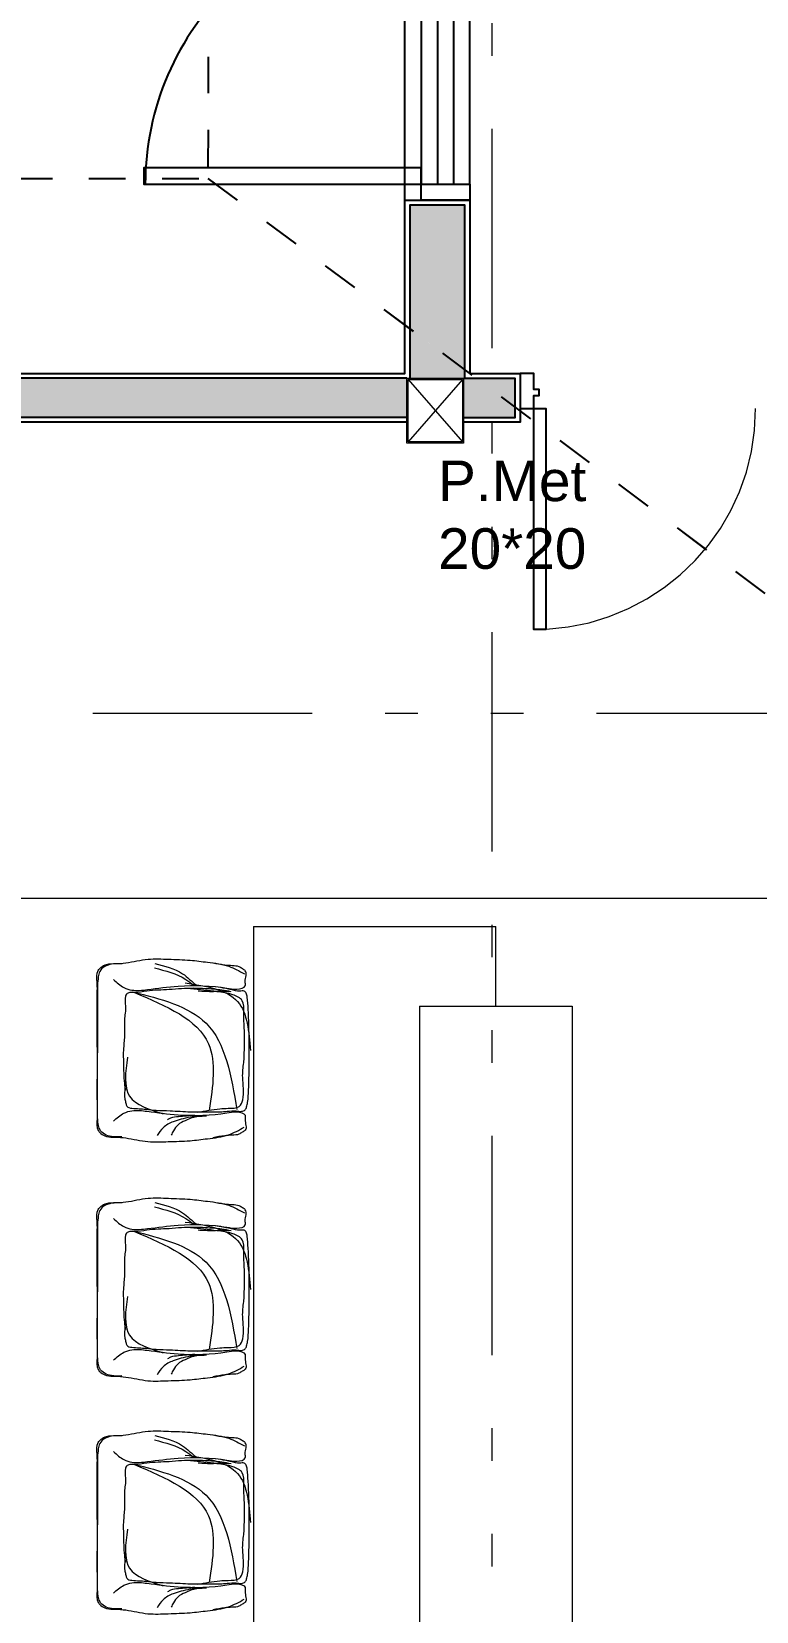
# Model space of a CAD drawing. Header units: metres. Extents: x 219 to 707, y -561 to -17.
# Drawn here: x 354.228 to 356.458, y -282.827 to -277.964 of the extents above; entities that cross this region are included whole.
import ezdxf

# ---------------------------------------------------------------- set-up
doc = ezdxf.new("R2010")
doc.units = ezdxf.units.M
for name, pattern in [('CYPE_RAYA', [0.225, 0.1125, -0.1125]), ('CYPE_RAYAPUNTOPUNTO', [0.45, 0.225, -0.075, 0, -0.075, 0, -0.075]), ('HIDDEN', [0.375, 0.25, -0.125]), ('HIDDEN2', [4.7625, 3.175, -1.5875])]:
    doc.linetypes.add(name, pattern=pattern)
for name, color, linetype in [('A-Aberturas', 2, 'Continuous'), ('A-Muros', 4, 'Continuous'), ('A-Proyección', 1, 'HIDDEN'), ('A-Revoques', 1, 'Continuous'), ('Dr Ejes en bloque', 4, 'Continuous'), ('TCOTA', 1, 'Continuous')]:
    doc.layers.add(name, color=color, linetype=linetype)
for name, color, linetype, lineweight in [('A-Equipamiento', 251, 'Continuous', 5), ('COTAS_REPLANTEO', 7, 'CYPE_RAYAPUNTOPUNTO', 0), ('PILAR_HORMIGON', 5, 'Continuous', 20)]:
    doc.layers.add(name, color=color, linetype=linetype, lineweight=lineweight)
doc.layers.add('M1-Muro Común 20', color=12, linetype='Continuous', transparency=0.5)
doc.styles.add('1-50', font='arial.ttf', dxfattribs={"width": 1.1, "height": 0.075})
doc.styles.get("Standard").update_dxf_attribs({"font": 'arial.ttf'})
doc.dimstyles.new('1-50', dxfattribs={"dimscale": 0, "dimtxt": 0.075, "dimasz": 0.05, "dimexe": 0, "dimexo": 0.025, "dimgap": 0.02, "dimtad": 1, "dimzin": 4, "dimdsep": 46, "dimtxsty": '1-50', "dimblk": 'ARCHTICK', "dimcen": 0.09, "dimclrd": 256, "dimclre": 8, "dimclrt": 2, "dimadec": 0, "dimazin": 3, "dimtfac": 1, "dimtofl": 0, "dimtmove": 2, "dimatfit": 3, "dimldrblk": 'OPEN90', "dimfxl": 1, "dimtolj": 1, "dimtzin": 0, "dimlwd": 18, "dimlwe": 18, "dimarcsym": 0})

# ---------------------------------------------------------------- blocks, each defined once
blk = doc.blocks.new('FFAFAA')
at = {"layer": 'PILAR_HORMIGON', "color": 1}
for p, q in [((354.7485, -234.896), (354.9405, -234.729)), ((354.7485, -234.729), (354.9405, -234.896))]:
    blk.add_line(p, q, dxfattribs=at)
at = {"layer": 'PILAR_HORMIGON', "color": 5}
blk.add_lwpolyline([(354.7445, -234.725), (354.9445, -234.725), (354.9445, -234.9), (354.7445, -234.9), (354.7445, -234.725)], dxfattribs=at)
blk.add_lwpolyline([(354.7485, -234.729), (354.9405, -234.729), (354.9405, -234.896), (354.7485, -234.896)], close=True, dxfattribs=at)
at = {"layer": 'PILAR_HORMIGON', "color": 1, "insert": (354.9979, -234.8038), "char_height": 0.125, "attachment_point": 1, "rotation": 90}
blk.add_mtext_dynamic_manual_height_columns('P.Met\\P20*20', width=0.013047, gutter_width=0.625, heights=[0], dxfattribs=at)
blk = doc.blocks.new('A$C2c186234')
at = {"layer": 'A-Proyección', "linetype": 'CYPE_RAYA'}
blk.add_lwpolyline([(-3.0369, 2.2498), (-0.0211, 0.0013), (1.9795, 0.0004), (1.9796, 0.5189), (5.6937, 0.5188), (5.6937, 5.0412), (0.4839, 5.0412), (0.4844, 4.4271), (-3.0303, 4.4244)], close=True, dxfattribs=at)
blk.add_lwpolyline([(-0.0199, -2.1668), (-0.0199, -3.6744), (-11.5028, -3.6749), (-11.5028, 2.2498), (-3.0369, 2.2498), (-0.0199, 0.0006), (-0.0199, -2.0143)], dxfattribs=at)
at = {"layer": 'PILAR_HORMIGON', "rotation": 270}
blk.add_blockref('FFAFAA', (232.4748, 356.3793), dxfattribs=at)
blk = doc.blocks.new('DSADADASDAS')
at = {"layer": 'COTAS_REPLANTEO', "ltscale": 3}
for p, q in [((129.9275, 125.9327, -0.525), (129.9275, 146.4778, -0.525)), ((110.0984, 134.1088, -0.525), (141.6696, 134.1088, -0.525))]:
    blk.add_line(p, q, dxfattribs=at)
blk = doc.blocks.new('_ArchTick')
at = {"color": 0, "linetype": 'ByBlock', "const_width": 0.15}
blk.add_lwpolyline([(-0.5, -0.5), (0.5, 0.5)], dxfattribs=at)
blk = doc.blocks.new('*D834')
at = {"layer": 'Defpoints', "color": 0, "transparency": 16777216}
for p in [(346.4898, -280.0618), (357.776, -280.0618), (357.776, -280.6309)]:
    blk.add_point(p, dxfattribs=at)
at = {"layer": 'TCOTA', "color": 8, "lineweight": 18, "transparency": 16777216}
for p, q in [((346.4898, -280.0868), (346.4898, -280.6309)), ((357.776, -280.0868), (357.776, -280.6309))]:
    blk.add_line(p, q, dxfattribs=at)
at = {"layer": 'TCOTA', "lineweight": 18, "transparency": 16777216}
blk.add_line((346.4898, -280.6309), (357.776, -280.6309), dxfattribs=at)
at = {"layer": 'TCOTA', "lineweight": 18, "transparency": 16777216, "xscale": 0.05, "yscale": 0.05, "zscale": 0.05, "rotation": 180}
blk.add_blockref('_ArchTick', (346.4898, -280.6309), dxfattribs=at)
at = {"layer": 'TCOTA', "lineweight": 18, "transparency": 16777216, "xscale": 0.05, "yscale": 0.05, "zscale": 0.05}
blk.add_blockref('_ArchTick', (357.776, -280.6309), dxfattribs=at)
at = {"layer": 'TCOTA', "color": 2, "transparency": 16777216, "insert": (352.1329, -280.5726), "char_height": 0.075, "attachment_point": 5, "style": '1-50'}
blk.add_mtext('\\A1;11.29', dxfattribs=at)
blk = doc.blocks.new('_Open90')
at = {"color": 0, "linetype": 'ByBlock', "lineweight": -2}
for p, q in [((0, 0), (-1, 0)), ((-0.5, 0.5), (0, 0)), ((0, 0), (-0.5, -0.5))]:
    blk.add_line(p, q, dxfattribs=at)

msp = doc.modelspace()

# ---------------------------------------------------------------- hatches: boundary and pattern name
at = {"layer": 'M1-Muro Común 20', "transparency": 33554687}
h = msp.add_hatch(color=256, dxfattribs=at)
h.dxf.hatch_style = 1
h.paths.add_polyline_path([(355.3823, -279.0306), (352.3823, -279.0306), (352.3823, -279.1505), (355.3823, -279.1506)])
h.paths.add_polyline_path([(355.7159, -279.0312), (355.5573, -279.0305), (355.5573, -279.1513), (355.7159, -279.151)])
h.paths.add_polyline_path([(355.5613, -278.498), (355.3913, -278.498), (355.3913, -278.8783), (355.5613, -279.005)])
h.paths.add_polyline_path([(355.5573, -279.0305), (355.5613, -279.0312), (355.5613, -279.0051), (355.3913, -278.8783), (355.3913, -279.0305)])

# ---------------------------------------------------------------- linework, layer by layer
at = {"layer": 'A-Aberturas', "color": 1}
msp.add_line((355.3763, -278.483), (355.3759, -276.683), dxfattribs=at)
msp.add_lwpolyline([(355.4264, -278.433), (355.5764, -278.433), (355.5764, -276.733), (355.4264, -276.733)], close=True, dxfattribs=at)
at = {"layer": 'A-Aberturas'}
for points in [[(355.4764, -276.733), (355.4764, -278.433)], [(355.5264, -276.733), (355.5264, -278.433)], [(355.4264, -278.433), (355.5764, -278.433), (355.5764, -278.483), (355.4264, -278.483), (355.4264, -278.433)]]:
    msp.add_lwpolyline(points, dxfattribs=at)
msp.add_lwpolyline([(355.4264, -278.383), (354.5738, -278.383), (354.5738, -278.433), (355.4264, -278.433)], close=True, dxfattribs=at)
at = {"layer": 'A-Aberturas', "elevation": 0}
msp.add_lwpolyline([(355.7309, -279.1152), (355.7309, -279.1242), (355.7737, -279.1242), (355.7737, -279.0837), (355.7894, -279.0837), (355.7894, -279.0657), (355.7737, -279.0657), (355.7737, -279.0162), (355.7309, -279.0162), (355.7309, -279.0252)], dxfattribs=at)
msp.add_lwpolyline([(355.7737, -279.1242), (355.8097, -279.1242), (355.8097, -279.8039), (355.7737, -279.8039)], close=True, dxfattribs=at)
at = {"layer": 'A-Aberturas', "color": 1}
msp.add_arc((355.4264, -278.433), 0.8485, 86.6219, 180, dxfattribs=at)
at = {"layer": 'A-Aberturas', "linetype": 'HIDDEN2', "lineweight": 0}
msp.add_arc((355.7759, -279.1242, 0), 0.6797, 273.037, 0, dxfattribs=at)
at = {"layer": 'A-Equipamiento'}
for p, q in [((354.9113, -280.7183, 0), (355.6563, -280.7183, 0)), ((354.9113, -280.7183, 0), (354.9113, -283.7154, 0)), ((355.6563, -280.9635, 0), (355.6563, -280.7183, 0)), ((355.4213, -280.9635, 0), (355.4213, -283.5055, 0)), ((355.4213, -280.9635, 0), (355.8913, -280.9635, 0)), ((355.8913, -280.9635, 0), (355.8913, -283.5055, 0))]:
    msp.add_line(p, q, dxfattribs=at)
for points in [[(354.506, -281.3659, 0), (354.4735, -281.3647, 0), (354.4527, -281.3577, 0), (354.4376, -281.3426, 0), (354.433, -281.3262, 0), (354.4307, -281.2995, 0), (354.4307, -281.2587, 0), (354.4308, -281.1399, 0), (354.4298, -281.0281, 0), (354.4298, -280.9408, 0), (354.4299, -280.8895, 0), (354.4334, -280.8534, 0), (354.4415, -280.8441, 0), (354.459, -280.8348, 0), (354.4868, -280.8325, 0), (354.5181, -280.8302, 0), (354.5866, -280.819, 0), (354.6493, -280.819, 0), (354.716, -280.8221, 0), (354.7697, -280.8283, 0), (354.8348, -280.8407, 0), (354.8827, -280.8639, 0)], [(354.5065, -280.8334, 0), (354.474, -280.8346, 0), (354.4531, -280.8415, 0), (354.438, -280.8567, 0), (354.4334, -280.873, 0), (354.431, -280.8997, 0), (354.431, -280.9405, 0), (354.4309, -281.0593, 0), (354.4296, -281.1711, 0), (354.4295, -281.2584, 0), (354.4295, -281.3097, 0), (354.4329, -281.3458, 0), (354.4411, -281.3551, 0), (354.4585, -281.3644, 0), (354.4863, -281.3668, 0), (354.5176, -281.3692, 0), (354.5861, -281.3805, 0), (354.6488, -281.3806, 0), (354.7155, -281.3776, 0), (354.7692, -281.3715, 0), (354.8343, -281.3593, 0), (354.8822, -281.3361, 0)], [(354.4803, -280.8817, 0), (354.5124, -280.9063, 0), (354.5369, -280.914, 0), (354.5843, -280.9125, 0), (354.6791, -280.9019, 0), (354.8289, -280.9082, 0), (354.8594, -280.9113, 0), (354.8854, -280.9005, 0), (354.8854, -280.8883, 0), (354.8855, -280.8545, 0), (354.8769, -280.8485, 0), (354.8666, -280.8425, 0), (354.8457, -280.8391, 0), (354.8228, -280.8376, 0), (354.7861, -280.8309, 0)], [(354.6059, -280.8458, 0), (354.7026, -280.8811, 0), (354.7262, -280.8985, 0)], [(354.6073, -280.8325, 0), (354.6924, -280.8636, 0), (354.7349, -280.9009, 0)], [(354.8426, -280.919, 0), (354.8136, -280.9144, 0), (354.7631, -280.9097, 0), (354.6897, -280.9097, 0), (354.6515, -280.9127, 0), (354.5827, -280.9172, 0), (354.5445, -280.9218, 0), (354.5308, -280.9218, 0), (354.52, -280.9264, 0), (354.517, -280.9325, 0), (354.517, -280.9632, 0), (354.5139, -281.0061, 0), (354.5138, -281.0552, 0), (354.5107, -281.0982, 0), (354.5107, -281.1381, 0), (354.5137, -281.201, 0), (354.5167, -281.2225, 0)], [(354.5389, -280.9194, 0), (354.7647, -281.0159, 0), (354.8593, -281.2819, 0)], [(354.5449, -280.9216, 0), (354.7723, -281.0792, 0), (354.7748, -281.2842, 0)], [(354.7009, -280.8922, 0), (354.8621, -280.9493, 0), (354.9013, -281.1002, 0)], [(354.7387, -281.2898, 0), (354.8071, -281.2795, 0), (354.8331, -281.278, 0), (354.8667, -281.2719, 0), (354.8775, -281.2519, 0), (354.8775, -281.1829, 0), (354.8806, -281.1369, 0), (354.8823, -281.028, 0), (354.8808, -280.982, 0), (354.8762, -280.9467, 0), (354.8472, -280.9282, 0), (354.7983, -280.919, 0), (354.7173, -280.9097, 0)], [(354.523, -281.121, 0), (354.5296, -281.2404, 0), (354.6333, -281.2947, 0)], [(354.4799, -281.3175, 0), (354.5121, -281.293, 0), (354.5365, -281.2854, 0), (354.5839, -281.287, 0), (354.6787, -281.2978, 0), (354.8285, -281.2918, 0), (354.8591, -281.2887, 0), (354.8851, -281.2995, 0), (354.885, -281.3118, 0), (354.885, -281.3455, 0), (354.8764, -281.3515, 0), (354.8661, -281.3575, 0), (354.8453, -281.3608, 0), (354.8223, -281.3623, 0), (354.7856, -281.3689, 0)], [(354.7658, -281.3025, 0), (354.7154, -281.3055, 0), (354.6878, -281.3116, 0), (354.6634, -281.3192, 0), (354.6328, -281.3376, 0), (354.6144, -281.3621, 0)], [(354.7291, -281.2994, 0), (354.6802, -281.3039, 0), (354.6557, -281.3085, 0), (354.6466, -281.3131, 0)], [(354.7551, -281.3009, 0), (354.7184, -281.3086, 0), (354.7001, -281.3162, 0), (354.6787, -281.3285, 0), (354.6649, -281.3469, 0), (354.6572, -281.3607, 0)], [(354.506, -282.1018, 0), (354.4735, -282.1006, 0), (354.4527, -282.0935, 0), (354.4376, -282.0784, 0), (354.433, -282.0621, 0), (354.4307, -282.0353, 0), (354.4307, -281.9945, 0), (354.4308, -281.8757, 0), (354.4298, -281.7639, 0), (354.4298, -281.6766, 0), (354.4299, -281.6254, 0), (354.4334, -281.5893, 0), (354.4415, -281.5799, 0), (354.459, -281.5706, 0), (354.4868, -281.5683, 0), (354.5181, -281.566, 0), (354.5866, -281.5548, 0), (354.6493, -281.5549, 0), (354.716, -281.558, 0), (354.7697, -281.5642, 0), (354.8348, -281.5765, 0), (354.8827, -281.5998, 0)], [(354.5065, -281.5693, 0), (354.474, -281.5704, 0), (354.4531, -281.5774, 0), (354.438, -281.5925, 0), (354.4334, -281.6088, 0), (354.431, -281.6356, 0), (354.431, -281.6763, 0), (354.4309, -281.7951, 0), (354.4296, -281.9069, 0), (354.4295, -281.9943, 0), (354.4295, -282.0455, 0), (354.4329, -282.0816, 0), (354.4411, -282.091, 0), (354.4585, -282.1003, 0), (354.4863, -282.1026, 0), (354.5176, -282.105, 0), (354.5861, -282.1164, 0), (354.6488, -282.1164, 0), (354.7155, -282.1134, 0), (354.7692, -282.1073, 0), (354.8343, -282.0951, 0), (354.8822, -282.0719, 0)], [(354.4803, -281.6176, 0), (354.5124, -281.6422, 0), (354.5369, -281.6499, 0), (354.5843, -281.6484, 0), (354.6791, -281.6377, 0), (354.8289, -281.644, 0), (354.8594, -281.6471, 0), (354.8854, -281.6364, 0), (354.8854, -281.6241, 0), (354.8855, -281.5904, 0), (354.8769, -281.5843, 0), (354.8666, -281.5783, 0), (354.8457, -281.575, 0), (354.8228, -281.5734, 0), (354.7861, -281.5668, 0)], [(354.6059, -281.5816, 0), (354.7026, -281.617, 0), (354.7262, -281.6344, 0)], [(354.6073, -281.5683, 0), (354.6924, -281.5995, 0), (354.7349, -281.6368, 0)], [(354.8426, -281.6549, 0), (354.8136, -281.6502, 0), (354.7631, -281.6456, 0), (354.6897, -281.6455, 0), (354.6515, -281.6485, 0), (354.5827, -281.6531, 0), (354.5445, -281.6576, 0), (354.5308, -281.6576, 0), (354.52, -281.6622, 0), (354.517, -281.6684, 0), (354.517, -281.699, 0), (354.5139, -281.742, 0), (354.5138, -281.7911, 0), (354.5107, -281.834, 0), (354.5107, -281.8739, 0), (354.5137, -281.9368, 0), (354.5167, -281.9583, 0)], [(354.5389, -281.6553, 0), (354.7647, -281.7518, 0), (354.8593, -282.0177, 0)], [(354.7009, -281.6281, 0), (354.8621, -281.6852, 0), (354.9013, -281.836, 0)], [(354.7387, -282.0256, 0), (354.8071, -282.0153, 0), (354.8331, -282.0138, 0), (354.8667, -282.0077, 0), (354.8775, -281.9878, 0), (354.8775, -281.9188, 0), (354.8806, -281.8727, 0), (354.8823, -281.7638, 0), (354.8808, -281.7178, 0), (354.8762, -281.6825, 0), (354.8472, -281.6641, 0), (354.7983, -281.6548, 0), (354.7173, -281.6455, 0)], [(354.5449, -281.6575, 0), (354.7723, -281.8151, 0), (354.7748, -282.02, 0)], [(354.523, -281.8568, 0), (354.5296, -281.9762, 0), (354.6333, -282.0306, 0)], [(354.4799, -282.0534, 0), (354.5121, -282.0289, 0), (354.5365, -282.0212, 0), (354.5839, -282.0228, 0), (354.6787, -282.0336, 0), (354.8285, -282.0276, 0), (354.8591, -282.0246, 0), (354.8851, -282.0353, 0), (354.885, -282.0476, 0), (354.885, -282.0814, 0), (354.8764, -282.0874, 0), (354.8661, -282.0934, 0), (354.8453, -282.0967, 0), (354.8223, -282.0982, 0), (354.7856, -282.1048, 0)], [(354.7658, -282.0383, 0), (354.7154, -282.0413, 0), (354.6878, -282.0474, 0), (354.6634, -282.0551, 0), (354.6328, -282.0735, 0), (354.6144, -282.098, 0)], [(354.7291, -282.0352, 0), (354.6802, -282.0398, 0), (354.6557, -282.0443, 0), (354.6466, -282.0489, 0)], [(354.7551, -282.0368, 0), (354.7184, -282.0444, 0), (354.7001, -282.052, 0), (354.6787, -282.0643, 0), (354.6649, -282.0827, 0), (354.6572, -282.0965, 0)], [(354.5065, -282.2864, 0), (354.474, -282.2875, 0), (354.4531, -282.2945, 0), (354.438, -282.3096, 0), (354.4334, -282.3259, 0), (354.431, -282.3527, 0), (354.431, -282.3934, 0), (354.4309, -282.5122, 0), (354.4296, -282.624, 0), (354.4295, -282.7114, 0), (354.4295, -282.7626, 0), (354.4329, -282.7987, 0), (354.4411, -282.8081, 0), (354.4585, -282.8174, 0), (354.4863, -282.8198, 0), (354.5176, -282.8221, 0), (354.5861, -282.8335, 0), (354.6488, -282.8335, 0), (354.7155, -282.8305, 0), (354.7692, -282.8245, 0), (354.8343, -282.8122, 0), (354.8822, -282.7891, 0)], [(354.506, -282.8189, 0), (354.4735, -282.8177, 0), (354.4527, -282.8107, 0), (354.4376, -282.7955, 0), (354.433, -282.7792, 0), (354.4307, -282.7524, 0), (354.4307, -282.7116, 0), (354.4308, -282.5929, 0), (354.4298, -282.4811, 0), (354.4298, -282.3937, 0), (354.4299, -282.3425, 0), (354.4334, -282.3064, 0), (354.4415, -282.2971, 0), (354.459, -282.2878, 0), (354.4868, -282.2855, 0), (354.5181, -282.2832, 0), (354.5866, -282.2719, 0), (354.6493, -282.272, 0), (354.716, -282.2751, 0), (354.7697, -282.2813, 0), (354.8348, -282.2936, 0), (354.8827, -282.3169, 0)], [(354.4803, -282.3347, 0), (354.5124, -282.3593, 0), (354.5369, -282.367, 0), (354.5843, -282.3655, 0), (354.6791, -282.3548, 0), (354.8289, -282.3611, 0), (354.8594, -282.3642, 0), (354.8854, -282.3535, 0), (354.8854, -282.3412, 0), (354.8855, -282.3075, 0), (354.8769, -282.3014, 0), (354.8666, -282.2954, 0), (354.8457, -282.2921, 0), (354.8228, -282.2905, 0), (354.7861, -282.2839, 0)], [(354.6073, -282.2854, 0), (354.6924, -282.3166, 0), (354.7349, -282.3539, 0)], [(354.6059, -282.2988, 0), (354.7026, -282.3341, 0), (354.7262, -282.3515, 0)], [(354.8426, -282.372, 0), (354.8136, -282.3673, 0), (354.7631, -282.3627, 0), (354.6897, -282.3626, 0), (354.6515, -282.3657, 0), (354.5827, -282.3702, 0), (354.5445, -282.3748, 0), (354.5308, -282.3747, 0), (354.52, -282.3793, 0), (354.517, -282.3855, 0), (354.517, -282.4162, 0), (354.5139, -282.4591, 0), (354.5138, -282.5082, 0), (354.5107, -282.5511, 0), (354.5107, -282.591, 0), (354.5137, -282.6539, 0), (354.5167, -282.6754, 0)], [(354.5389, -282.3724, 0), (354.7647, -282.4689, 0), (354.8593, -282.7348, 0)], [(354.5449, -282.3746, 0), (354.7723, -282.5322, 0), (354.7748, -282.7371, 0)], [(354.7009, -282.3452, 0), (354.8621, -282.4023, 0), (354.9013, -282.5532, 0)], [(354.7387, -282.7427, 0), (354.8071, -282.7324, 0), (354.8331, -282.7309, 0), (354.8667, -282.7248, 0), (354.8775, -282.7049, 0), (354.8775, -282.6359, 0), (354.8806, -282.5898, 0), (354.8823, -282.4809, 0), (354.8808, -282.4349, 0), (354.8762, -282.3996, 0), (354.8472, -282.3812, 0), (354.7983, -282.3719, 0), (354.7173, -282.3626, 0)], [(354.523, -282.5739, 0), (354.5296, -282.6933, 0), (354.6333, -282.7477, 0)], [(354.4799, -282.7705, 0), (354.5121, -282.746, 0), (354.5365, -282.7383, 0), (354.5839, -282.7399, 0), (354.6787, -282.7507, 0), (354.8285, -282.7447, 0), (354.8591, -282.7417, 0), (354.8851, -282.7525, 0), (354.885, -282.7647, 0), (354.885, -282.7985, 0), (354.8764, -282.8045, 0), (354.8661, -282.8105, 0), (354.8453, -282.8138, 0), (354.8223, -282.8153, 0), (354.7856, -282.8219, 0)], [(354.7658, -282.7554, 0), (354.7154, -282.7584, 0), (354.6878, -282.7645, 0), (354.6634, -282.7722, 0), (354.6328, -282.7906, 0), (354.6144, -282.8151, 0)], [(354.7291, -282.7523, 0), (354.6802, -282.7569, 0), (354.6557, -282.7614, 0), (354.6466, -282.766, 0)], [(354.7551, -282.7539, 0), (354.7184, -282.7615, 0), (354.7001, -282.7692, 0), (354.6787, -282.7814, 0), (354.6649, -282.7998, 0), (354.6572, -282.8136, 0)]]:
    msp.add_spline(points, degree=3, dxfattribs=at)
at = {"layer": 'A-Equipamiento', "start_tangent": (-0.000942, -1), "end_tangent": (-0.998397, 0.056605)}
for points in [[(354.5152, -281.1933, 0), (354.5152, -281.2117, 0), (354.5152, -281.2501, 0), (354.5182, -281.2623, 0), (354.5212, -281.2716, 0), (354.5365, -281.2777, 0), (354.5595, -281.2793, 0), (354.5793, -281.2808, 0), (354.6114, -281.2839, 0), (354.6542, -281.2855, 0), (354.7169, -281.2886, 0), (354.7521, -281.2886, 0), (354.7857, -281.2887, 0), (354.83, -281.2872, 0), (354.8576, -281.2857, 0), (354.8744, -281.2872, 0), (354.8851, -281.2826, 0), (354.8897, -281.2734, 0), (354.8927, -281.2596, 0), (354.8958, -281.2213, 0), (354.8974, -281.1492, 0), (354.8975, -281.0725, 0), (354.8945, -280.9728, 0), (354.8915, -280.9359, 0), (354.8885, -280.9237, 0), (354.8824, -280.9175, 0), (354.8686, -280.9175, 0), (354.8423, -280.9127, 0), (354.8256, -280.9095, 0), (354.7941, -280.9039, 0)], [(354.5152, -281.9291, 0), (354.5152, -281.9476, 0), (354.5152, -281.9859, 0), (354.5182, -281.9982, 0), (354.5212, -282.0074, 0), (354.5365, -282.0135, 0), (354.5595, -282.0151, 0), (354.5793, -282.0167, 0), (354.6114, -282.0197, 0), (354.6542, -282.0213, 0), (354.7169, -282.0245, 0), (354.7521, -282.0245, 0), (354.7857, -282.0245, 0), (354.83, -282.023, 0), (354.8576, -282.0215, 0), (354.8744, -282.0231, 0), (354.8851, -282.0185, 0), (354.8897, -282.0093, 0), (354.8927, -281.9955, 0), (354.8958, -281.9571, 0), (354.8974, -281.885, 0), (354.8975, -281.8083, 0), (354.8945, -281.7086, 0), (354.8915, -281.6718, 0), (354.8885, -281.6595, 0), (354.8824, -281.6534, 0), (354.8686, -281.6533, 0), (354.8423, -281.6485, 0), (354.8256, -281.6454, 0), (354.7941, -281.6397, 0)], [(354.5152, -282.6463, 0), (354.5152, -282.6647, 0), (354.5152, -282.703, 0), (354.5182, -282.7153, 0), (354.5212, -282.7245, 0), (354.5365, -282.7307, 0), (354.5595, -282.7322, 0), (354.5793, -282.7338, 0), (354.6114, -282.7369, 0), (354.6542, -282.7384, 0), (354.7169, -282.7416, 0), (354.7521, -282.7416, 0), (354.7857, -282.7416, 0), (354.83, -282.7401, 0), (354.8576, -282.7386, 0), (354.8744, -282.7402, 0), (354.8851, -282.7356, 0), (354.8897, -282.7264, 0), (354.8927, -282.7126, 0), (354.8958, -282.6742, 0), (354.8974, -282.6021, 0), (354.8975, -282.5254, 0), (354.8945, -282.4257, 0), (354.8915, -282.3889, 0), (354.8885, -282.3766, 0), (354.8824, -282.3705, 0), (354.8686, -282.3705, 0), (354.8423, -282.3656, 0), (354.8256, -282.3625, 0), (354.7941, -282.3568, 0)]]:
    msp.add_spline(points, degree=3, dxfattribs=at)
at = {"layer": 'A-Equipamiento'}
for points in [[(354.8379, -280.9194, 0), (354.8217, -280.917, 0), (354.788, -280.9202, 0), (354.7559, -280.9183, 0), (354.7402, -280.9174, 0)], [(354.8379, -281.6552, 0), (354.8217, -281.6528, 0), (354.788, -281.6561, 0), (354.7559, -281.6542, 0), (354.7402, -281.6532, 0)], [(354.8379, -282.3723, 0), (354.8217, -282.3699, 0), (354.788, -282.3732, 0), (354.7559, -282.3713, 0), (354.7402, -282.3703, 0)]]:
    msp.add_open_spline(points, degree=3, knots=[61.552032, 61.552032, 61.552032, 61.552032, 69.026817, 76.133616, 76.133616, 76.133616, 76.133616], dxfattribs=at)
at = {"layer": 'A-Muros'}
for points in [[(355.5573, -279.1513), (355.7159, -279.1513), (355.7159, -279.0312), (355.5613, -279.0312), (355.5613, -278.498), (355.3913, -278.498), (355.3913, -279.0305)], [(355.3823, -279.0306), (352.3823, -279.0306), (352.3823, -279.1505), (355.3823, -279.1506)]]:
    msp.add_lwpolyline(points, dxfattribs=at)
at = {"layer": 'A-Revoques', "transparency": 33554687}
for points in [[(352.3823, -279.0305), (352.3823, -279.0156), (353.0389, -279.0156), (353.0389, -278.5262), (353.5356, -278.5262), (353.5356, -279.0156), (355.3763, -279.0156), (355.3763, -278.483), (355.5763, -278.483), (355.5763, -279.0162), (355.7309, -279.0162), (355.7309, -279.1663), (355.5573, -279.1663)], [(355.3823, -279.1656), (352.3823, -279.1654), (352.3823, -279.1505)]]:
    msp.add_lwpolyline(points, dxfattribs=at)

# ---------------------------------------------------------------- block references
msp.add_blockref('A$C2c186234', (357.8075, -280.6654))
at = {"layer": 'Dr Ejes en bloque'}
msp.add_blockref('DSADADASDAS', (225.7179, -414.1705, 0.525), dxfattribs=at)

# ---------------------------------------------------------------- dimensions: what is measured, and where the dimension line sits
at = {"layer": 'TCOTA'}
dim = msp.add_linear_dim(base=(357.776, -280.6309), p1=(346.4898, -280.0618), p2=(357.776, -280.0618), dimstyle='1-50', override={"dimscale": 1}, dxfattribs=at)
dim.commit()
dim.dimension.update_dxf_attribs({"geometry": '*D834', "text_midpoint": (352.1329, -280.5726)})

doc.saveas('drawing.dxf')
